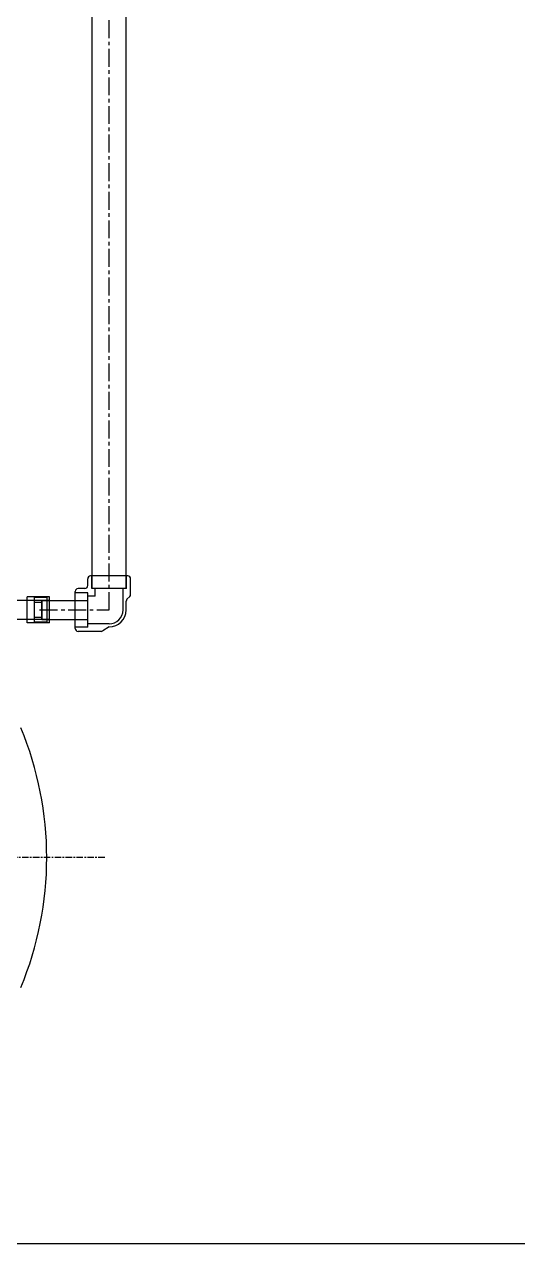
# Model space of a CAD drawing. Header units: inches. Extents: x -883 to 808, y -248 to 1051.
# Drawn here: x 348.8 to 383.3, y -176.7 to -91.4 of the extents above; entities that cross this region are included whole.
import ezdxf

# ---------------------------------------------------------------- set-up
doc = ezdxf.new("R2010")
doc.units = ezdxf.units.IN
doc.header["$MEASUREMENT"] = 0
doc.linetypes.add('CENTER', pattern=[2, 1.25, -0.25, 0.25, -0.25])
doc.linetypes.add('CHAIN', pattern=[0.7087, 0.4724, -0.0591, 0.1181, -0.0591])
doc.layers.get('0').update_dxf_attribs({"linetype": 'CONTINUOUS'})
for name, color, linetype in [('EQUIPMENT - COMPRESSORS', 41, 'CONTINUOUS'), ('P-LIC', 5, 'CONTINUOUS'), ('TEXT', 7, 'CONTINUOUS')]:
    doc.layers.add(name, color=color, linetype=linetype)

# ---------------------------------------------------------------- blocks, each defined once
blk = doc.blocks.new('A$Ce5854fb8')
for p, q in [((120.542, 46.185), (117.849, 46.185)), ((120.542, 46.389), (120.542, 44.667)), ((121.422, 46.389), (120.542, 46.389)), ((121.422, 46.389), (121.422, 44.667)), ((120.542, 44.87), (117.849, 44.87)), ((121.422, 44.667), (120.542, 44.667))]:
    blk.add_line(p, q)
at = {"ltscale": 0.098944}
for p, q in [((121.042, 46.193), (120.542, 46.193)), ((121.042, 44.863), (120.542, 44.863))]:
    blk.add_line(p, q, dxfattribs=at)
at = {"ltscale": 0.413738}
blk.add_line((121.042, 46.193), (121.042, 44.863), dxfattribs=at)
at = {"linetype": 'CHAIN', "ltscale": 0.952448}
blk.add_line((125.476, 28.202), (0, 28.202), dxfattribs=at)
blk.add_arc((97.721, 28.202), 23.697, 337.48824, 22.51176)
blk.add_arc((97.721, 28.202), 23.697, 337.48824, 22.51176)
blk = doc.blocks.new('1 COUPLING')
for p, q in [((-1.5625, 0.90625), (0, 0.90625)), ((-1.5625, 0.90625), (-1.5625, -0.90625)), ((0, 0.90625), (0, -0.90625)), ((-1.5625, 0.6675), (-1.03125, 0.6675)), ((-1.03125, 0.6675), (-1.03125, 0.5245)), ((-1.03125, 0.5245), (-0.53125, 0.5245)), ((-0.53125, 0.6675), (0, 0.6675)), ((-0.53125, 0.6675), (-0.53125, 0.5245)), ((-1.5625, -0.6675), (-1.03125, -0.6675)), ((-1.03125, -0.5245), (-0.53125, -0.5245)), ((-1.03125, -0.5245), (-1.03125, -0.6675)), ((-0.53125, -0.5245), (-0.53125, -0.6675)), ((-0.53125, -0.6675), (0, -0.6675)), ((-1.5625, -0.90625), (0, -0.90625))]:
    blk.add_line(p, q)
blk = doc.blocks.new('2 90 ELL')
for p, q in [((0, 1.188), (0.451, 1.47)), ((0, 0.969), (1.5, 0.969)), ((0.557, 1.5), (2.175, 1.5)), ((1.5, 1.203), (2.375, 1.203)), ((1.5, 1.203), (1.5, -1.203)), ((2.375, 1.3), (2.375, -1.3)), ((-0.97, 0), (-0.97, -1.5)), ((-1.441, -0.941), (-1.246, -0.746)), ((-1.188, 0), (-1.188, -0.605)), ((-1.5, -1.083), (-1.5, -2.175)), ((-1.203, -1.5), (1.203, -1.5)), ((-1.203, -1.5), (-1.203, -2.375)), ((0.969, -0.97), (0.969, -1.5)), ((0.969, -0.97), (1.5, -0.97)), ((1.203, -1.5), (1.203, -2.375)), ((1.5, -1.203), (2.375, -1.203)), ((1.5, -1.7), (1.5, -2.175)), ((1.7, -1.5), (2.175, -1.5)), ((-1.3, -2.375), (1.3, -2.375))]:
    blk.add_line(p, q)
for centre, radius, start, end in [((0, 0), 1.188, 90, 180), ((0, 0), 1.188, 90, 180), ((0, 0), 0.97, 90, 180), ((0.557, 1.3), 0.2, 90, 122.00538), ((2.175, 1.3), 0.2, 0, 90), ((-1.387, -0.605), 0.2, 315, 0), ((-1.3, -1.083), 0.2, 135, 180), ((1.7, -1.7), 0.2, 90, 180), ((2.175, -1.3), 0.2, 270, 360), ((-1.3, -2.175), 0.2, 180, 270), ((1.3, -2.175), 0.2, 270, 0)]:
    blk.add_arc(centre, radius, start, end)

msp = doc.modelspace()

# ---------------------------------------------------------------- linework, layer by layer
at = {"layer": 'P-LIC', "color": 7, "linetype": 'CENTER'}
for p, q in [((354.68855, -132.34993), (354.68855, 90.58011)), ((349.82742, -132.34993), (354.09939, -132.34993)), ((349.82742, -132.34993), (354.68855, -132.34993))]:
    msp.add_line(p, q, dxfattribs=at)
at = {"layer": 'P-LIC'}
for p, q in [((353.50105, -130.78743), (353.50105, 89.00431)), ((355.87605, -130.78743), (355.87605, 89.03091)), ((349.97867, -131.69243), (353.16189, -131.69243)), ((349.97867, -131.69243), (349.97867, -133.00743)), ((349.97867, -131.69243), (353.16189, -131.69243)), ((349.97867, -133.00743), (353.16189, -133.00743)), ((349.97867, -133.00743), (353.16189, -133.00743))]:
    msp.add_line(p, q, dxfattribs=at)
at = {"layer": 'TEXT'}
msp.add_line((-757.14091, -176.67593), (707.13671, -176.67593), dxfattribs=at)

# ---------------------------------------------------------------- block references
at = {"layer": 'EQUIPMENT - COMPRESSORS'}
msp.add_blockref('A$Ce5854fb8', (228.90563, -177.87785), dxfattribs=at)
at = {"layer": 'P-LIC', "rotation": 180}
for name, p in [('2 90 ELL', (354.68855, -132.34993)), ('1 COUPLING', (348.94742, -132.34993))]:
    msp.add_blockref(name, p, dxfattribs=at)

doc.saveas('drawing.dxf')
